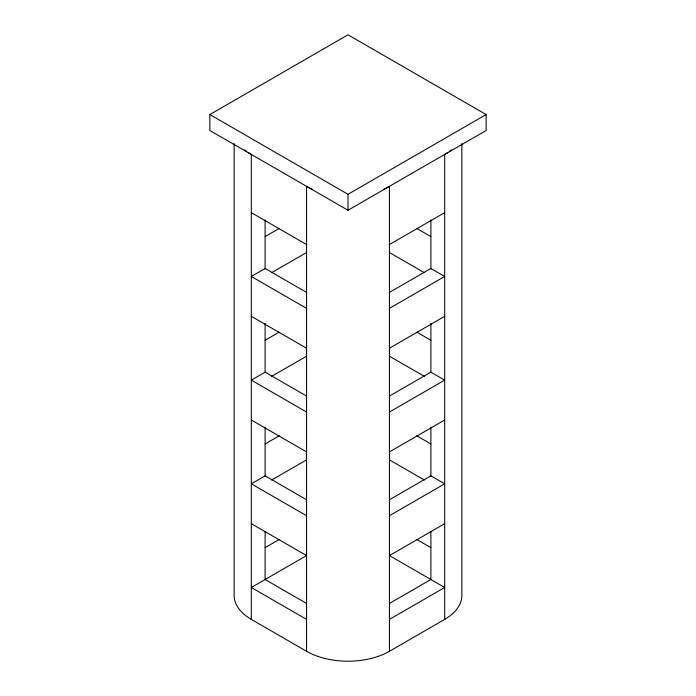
<?xml version="1.0" encoding="UTF-8"?>
<svg xmlns="http://www.w3.org/2000/svg" width="696" height="696" viewBox="0 0 696 696"><rect width="100%" height="100%" fill="white"/><g stroke="black" fill="none" stroke-linecap="round" stroke-linejoin="round"><path stroke-width="1.04" d="M209.861 114.553L348 34.8L486.139 114.553L486.139 130.5L348 210.253L209.861 130.5L209.861 114.553L348 194.306L486.139 114.553M265.115 236.57L279.166 228.462M271.675 272.667L306.327 252.657M389.438 244.548L444.692 212.645M265.115 340.257L279.166 332.14M389.673 292.268L430.885 268.473L444.692 276.451L389.438 308.354M271.675 376.345L306.327 356.343M389.438 348.226L444.692 316.323M265.115 443.935L279.166 435.827M389.673 395.946L430.885 372.151L444.692 380.129L389.438 412.032M271.675 480.022L306.327 460.021M389.438 451.904L444.692 420.01M265.115 547.613L279.166 539.504M389.673 499.624L430.885 475.829L444.692 483.807L389.438 515.71M306.327 555.721L251.308 587.485L306.562 619.388M389.438 555.582L444.692 523.688M389.673 603.302L430.885 579.516L430.885 531.387M389.438 619.388L444.692 587.485L389.673 555.721M234.143 143.541L234.143 595.463A58.603 33.834 0 0 0 251.308 619.388L306.562 651.291A58.603 33.834 0 0 0 389.438 651.291L444.692 619.388A58.603 33.834 0 0 0 461.857 595.463L461.857 143.541M416.834 228.462L430.885 236.57M389.673 252.657L424.325 272.667M251.308 212.645L306.562 244.548M416.834 332.14L430.885 340.257M306.327 292.268L265.115 268.473L251.308 276.451L306.562 308.354M389.673 356.343L424.325 376.345M251.308 316.323L306.562 348.226M416.834 435.827L430.885 443.935M306.327 395.946L265.115 372.151L251.308 380.129L306.562 412.032M389.673 460.021L424.325 480.022M251.308 420.01L306.562 451.904M416.834 539.504L430.885 547.613M306.327 499.624L265.115 475.829L251.308 483.807L306.562 515.71M251.308 523.688L306.562 555.582M306.327 603.302L265.115 579.516L265.115 531.387M444.692 619.388L444.692 154.425A58.603 33.834 0 0 0 448.154 152.25M430.885 219.814L430.885 268.908M430.885 323.492L430.885 372.586M430.885 427.17L430.885 476.264M389.438 651.291L389.438 186.328A58.603 33.834 0 0 1 383.679 189.251M348 194.306L348 210.253M306.562 651.291L306.562 186.328A58.603 33.834 0 0 0 312.321 189.251M265.115 219.814L265.115 268.908M265.115 323.492L265.115 372.586M265.115 427.17L265.115 476.264M251.308 619.388L251.308 154.425A58.603 33.834 0 0 1 247.846 152.25M246.254 151.102A58.603 33.834 0 0 1 244.74 149.91M451.26 149.91A58.603 33.834 0 0 1 449.747 151.102"/></g></svg>
